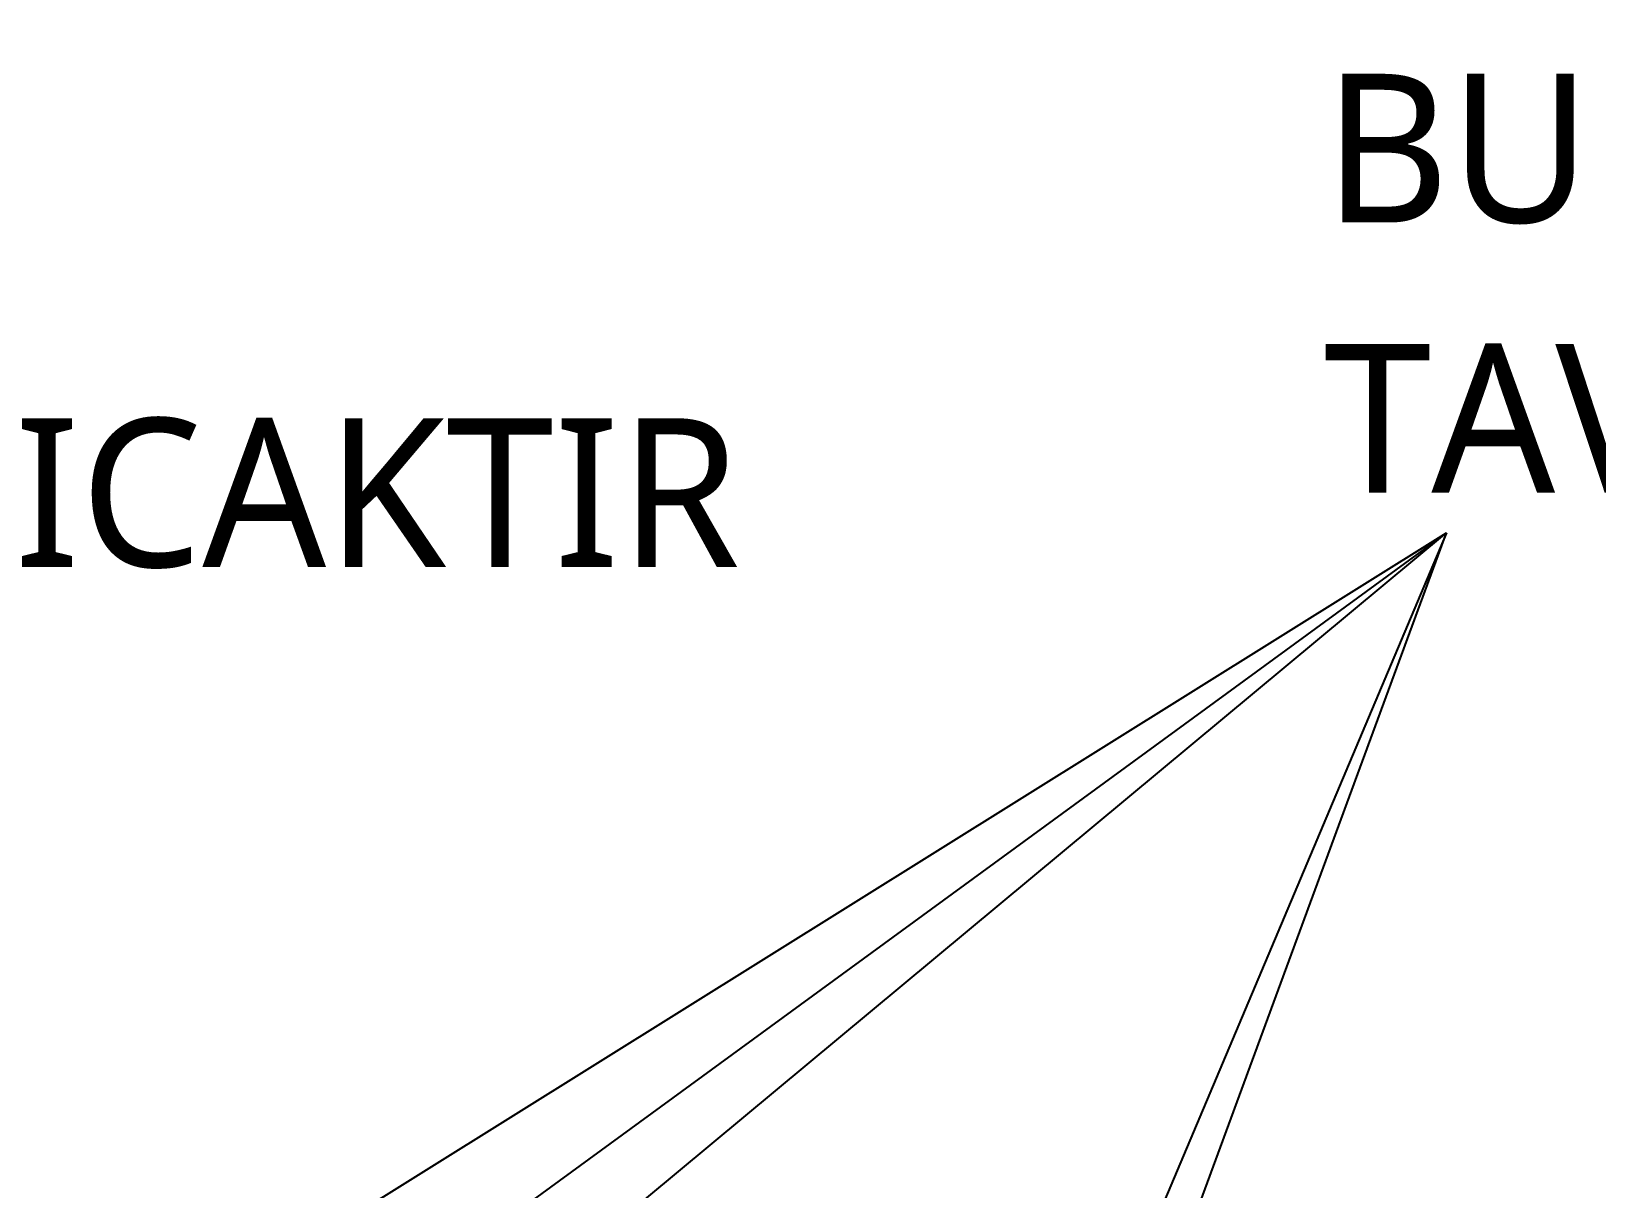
# Model space of a CAD drawing. Header units: millimetres. Extents: x -379292 to 1221486, y 92049 to 447512.
# Drawn here: x 40173 to 250668, y 291803 to 447512 of the extents above; entities that cross this region are included whole.
import ezdxf

# ---------------------------------------------------------------- set-up
doc = ezdxf.new("R2010")
doc.units = ezdxf.units.MM
doc.styles.get("Standard").update_dxf_attribs({"font": 'segoeuil.ttf'})

msp = doc.modelspace()

# ---------------------------------------------------------------- linework, layer by layer
at = {"color": 3}
for p, q in [((230472.9, 380018.7), (70028.4, 262853.2)), ((70829.3, 280322), (230472.9, 380018.7)), ((72093, 248303.8), (230472.9, 380018.7)), ((181568.9, 247150.1), (230472.9, 380018.7)), ((230472.9, 380018.7), (182148, 265618.8))]:
    msp.add_line(p, q, dxfattribs=at)

# ---------------------------------------------------------------- texts
for s, p in [('BU NOKTALARDA PİS SU HATLARININ KOTLARI DAHA DÜŞÜK OLAMAYACAĞINDAN', (213959.8, 421798)), ('TAVALARA YUKARI DOĞRU " S " YAPILMALIDIR', (213959.8, 385464.9))]:
    msp.add_text(s, height=20000, dxfattribs=at).set_placement(p)
at = {"color": 30}
msp.add_text('MEVCUT YAPILAN İMALATLAR KALICAKTIR', height=20000, dxfattribs=at).set_placement((-379055.8, 375459.5))

doc.saveas('drawing.dxf')
